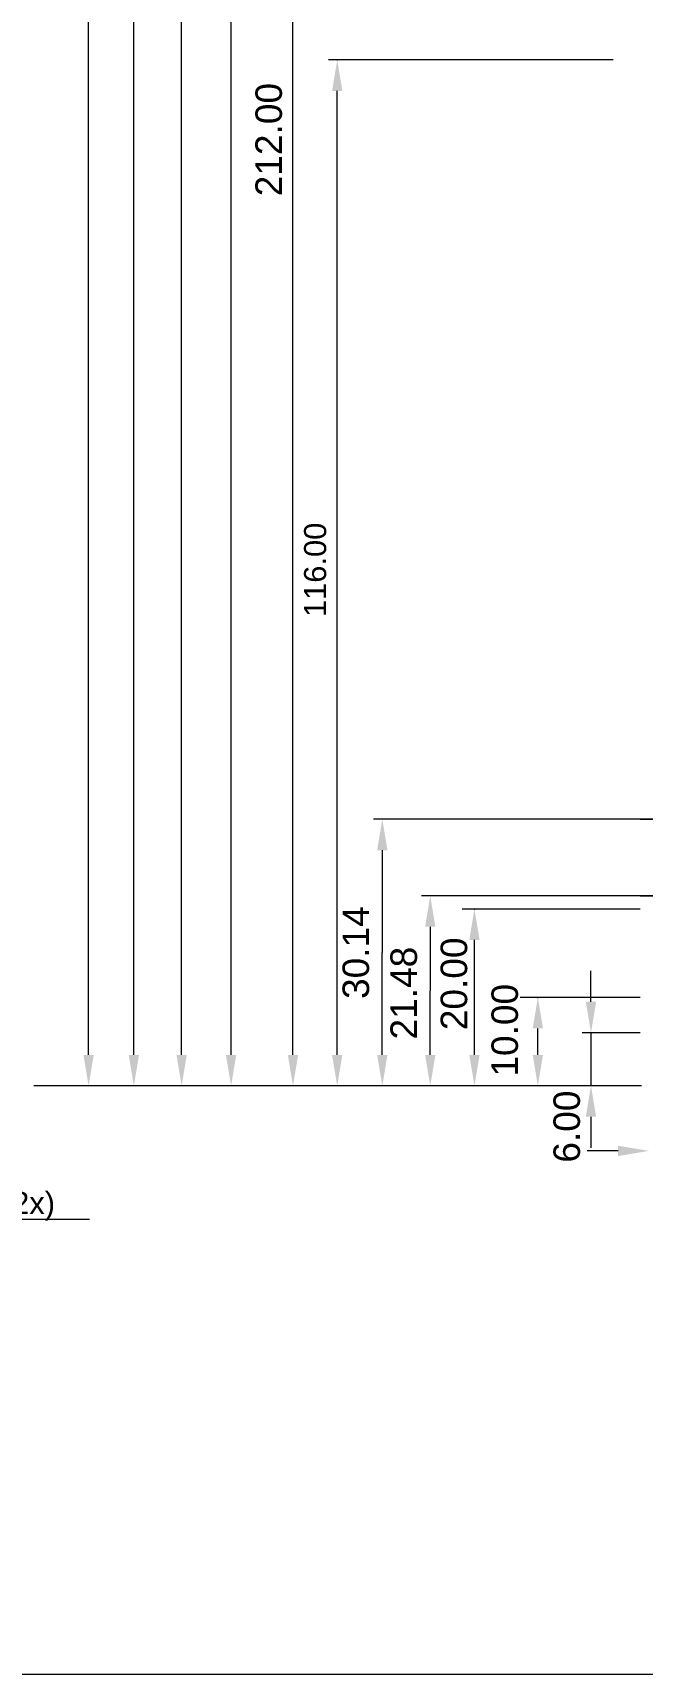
# Model space of a CAD drawing. Extents: x 20 to 965, y 10 to 705.
# Drawn here: x 289.4 to 358.3, y 10 to 195.6 of the extents above; entities that cross this region are included whole.
import ezdxf

# ---------------------------------------------------------------- set-up
doc = ezdxf.new("R2010")
doc.units = 0
doc.header["$MEASUREMENT"] = 0
doc.layers.add('DIM', color=1, linetype='CONTINUOUS', lineweight=13)
doc.layers.add('HOVED', color=7, linetype='CONTINUOUS', lineweight=20)
doc.styles.get("Standard").update_dxf_attribs({"font": ''})
doc.styles.get('Standard').set_extended_font_data('Arial')

msp = doc.modelspace()

# ---------------------------------------------------------------- linework, layer by layer
at = {"layer": 'DIM', "color": 1, "linetype": 'ByBlock'}
for p, q in [((295.70047, 80.02671), (295.70047, 497.02671)), ((306.22562, 80.02671), (306.22562, 466.88671)), ((364.47412, 106.66671), (327.91562, 106.66671)), ((328.91562, 103.16671), (328.91562, 91.59671)), ((363.89412, 98.00671), (333.33562, 98.00671)), ((334.33562, 94.50671), (334.33562, 87.26671)), ((328.91562, 80.02671), (328.91562, 91.59671)), ((334.33562, 80.02671), (334.33562, 87.26671)), ((358.05259, 76.52671), (289.49408, 76.52671)), ((357.48259, 76.52671), (294.01404, 76.52671)), ((357.88388, 76.52671), (321.32538, 76.52671))]:
    msp.add_line(p, q, dxfattribs=at)
at = {"layer": 'DIM', "linetype": 'ByBlock'}
for p, q in [((300.82246, 80.02671), (300.82246, 477.02671)), ((311.81562, 80.02671), (311.81562, 381.02671)), ((318.81562, 80.02671), (318.81562, 285.02671)), ((355.00412, 192.52671), (322.81562, 192.52671)), ((323.81562, 80.02671), (323.81562, 189.02671)), ((358.07412, 96.51826), (337.96412, 96.51826)), ((339.33562, 80.02671), (339.33562, 93.01826)), ((352.51562, 86.02671), (352.51562, 89.52671)), ((352.41189, 86.52671), (344.50562, 86.52671)), ((358.07412, 86.52671), (352.17995, 86.52671)), ((346.50562, 80.02671), (346.50562, 83.02671)), ((358.07412, 82.52671), (351.51562, 82.52671)), ((352.51562, 82.52671), (352.51562, 76.52671)), ((358.232, 76.52671), (322.81562, 76.52671)), ((358.07412, 76.52671), (329.51562, 76.52671)), ((358.07412, 76.52671), (337.51562, 76.52671)), ((358.07412, 76.52671), (351.51562, 76.52671)), ((352.51562, 73.02671), (352.51562, 69.52671)), ((355.57412, 69.16978), (352.07412, 69.16978))]:
    msp.add_line(p, q, dxfattribs=at)
at = {"layer": 'DIM'}
for p, q in [((358.07412, 106.66671), (419.38412, 106.66671)), ((358.07412, 98.00671), (419.65412, 98.00671)), ((279.47699, 61.4522), (295.81849, 61.4522))]:
    msp.add_line(p, q, dxfattribs=at)
at = {"layer": 'DIM', "linetype": 'ByBlock'}
for p in [(323.81562, 192.52671), (339.33562, 96.51826), (346.50562, 86.52671), (352.51562, 82.52671)]:
    msp.add_point(p, dxfattribs=at)
for points in [[(324.39895, 189.02671), (323.23228, 189.02671), (323.81562, 192.52671)], [(339.91895, 93.01826), (338.75228, 93.01826), (339.33562, 96.51826)], [(347.08895, 83.02671), (345.92228, 83.02671), (346.50562, 86.52671)], [(353.09895, 86.02671), (351.93228, 86.02671), (352.51562, 82.52671)], [(301.4058, 80.02671), (300.23913, 80.02671), (300.82246, 76.52671)], [(312.39895, 80.02671), (311.23228, 80.02671), (311.81562, 76.52671)], [(319.39895, 80.02671), (318.23228, 80.02671), (318.81562, 76.52671)], [(324.39895, 80.02671), (323.23228, 80.02671), (323.81562, 76.52671)], [(339.91895, 80.02671), (338.75228, 80.02671), (339.33562, 76.52671)], [(347.08895, 80.02671), (345.92228, 80.02671), (346.50562, 76.52671)], [(353.09895, 73.02671), (351.93228, 73.02671), (352.51562, 76.52671)], [(355.57412, 68.58645), (355.57412, 69.75311), (359.07412, 69.16978)]]:
    msp.add_solid(points, dxfattribs=at)
at = {"layer": 'DIM', "color": 1, "linetype": 'ByBlock'}
for points in [[(329.49895, 103.16671), (328.33228, 103.16671), (328.91562, 106.66671)], [(334.91895, 94.50671), (333.75228, 94.50671), (334.33562, 98.00671)], [(296.28381, 80.02671), (295.11714, 80.02671), (295.70047, 76.52671)], [(306.80895, 80.02671), (305.64228, 80.02671), (306.22562, 76.52671)], [(329.49895, 80.02671), (328.33228, 80.02671), (328.91562, 76.52671)], [(334.91895, 80.02671), (333.75228, 80.02671), (334.33562, 76.52671)]]:
    msp.add_solid(points, dxfattribs=at)
at = {"layer": 'HOVED'}
msp.add_line((20, 10), (965, 10), dxfattribs=at)

# ---------------------------------------------------------------- texts
at = {"layer": 'DIM', "linetype": 'ByBlock'}
for s, height, p in [('212.00', 3, (317.56562, 177.11005)), ('116.00', 2.5, (322.56562, 129.52671)), ('10.00', 3, (344.25562, 77.56838)), ('6.00', 3, (351.26562, 67.83676))]:
    msp.add_text(s, height=height, rotation=90, dxfattribs=at).set_placement(p)
at = {"layer": 'DIM', "color": 1, "linetype": 'ByBlock'}
for s, p in [('30.14', (327.41562, 86.34671)), ('21.48', (332.83562, 81.76671))]:
    msp.add_text(s, height=3, rotation=90, dxfattribs=at).set_placement(p)
at = {"layer": 'DIM'}
msp.add_text('20.00', height=3, rotation=90, dxfattribs=at).set_placement((338.51412, 82.81671))
msp.add_text('M3 (2x)', height=2.5, dxfattribs=at).set_placement((280.06893, 62.02909))

doc.saveas('drawing.dxf')
